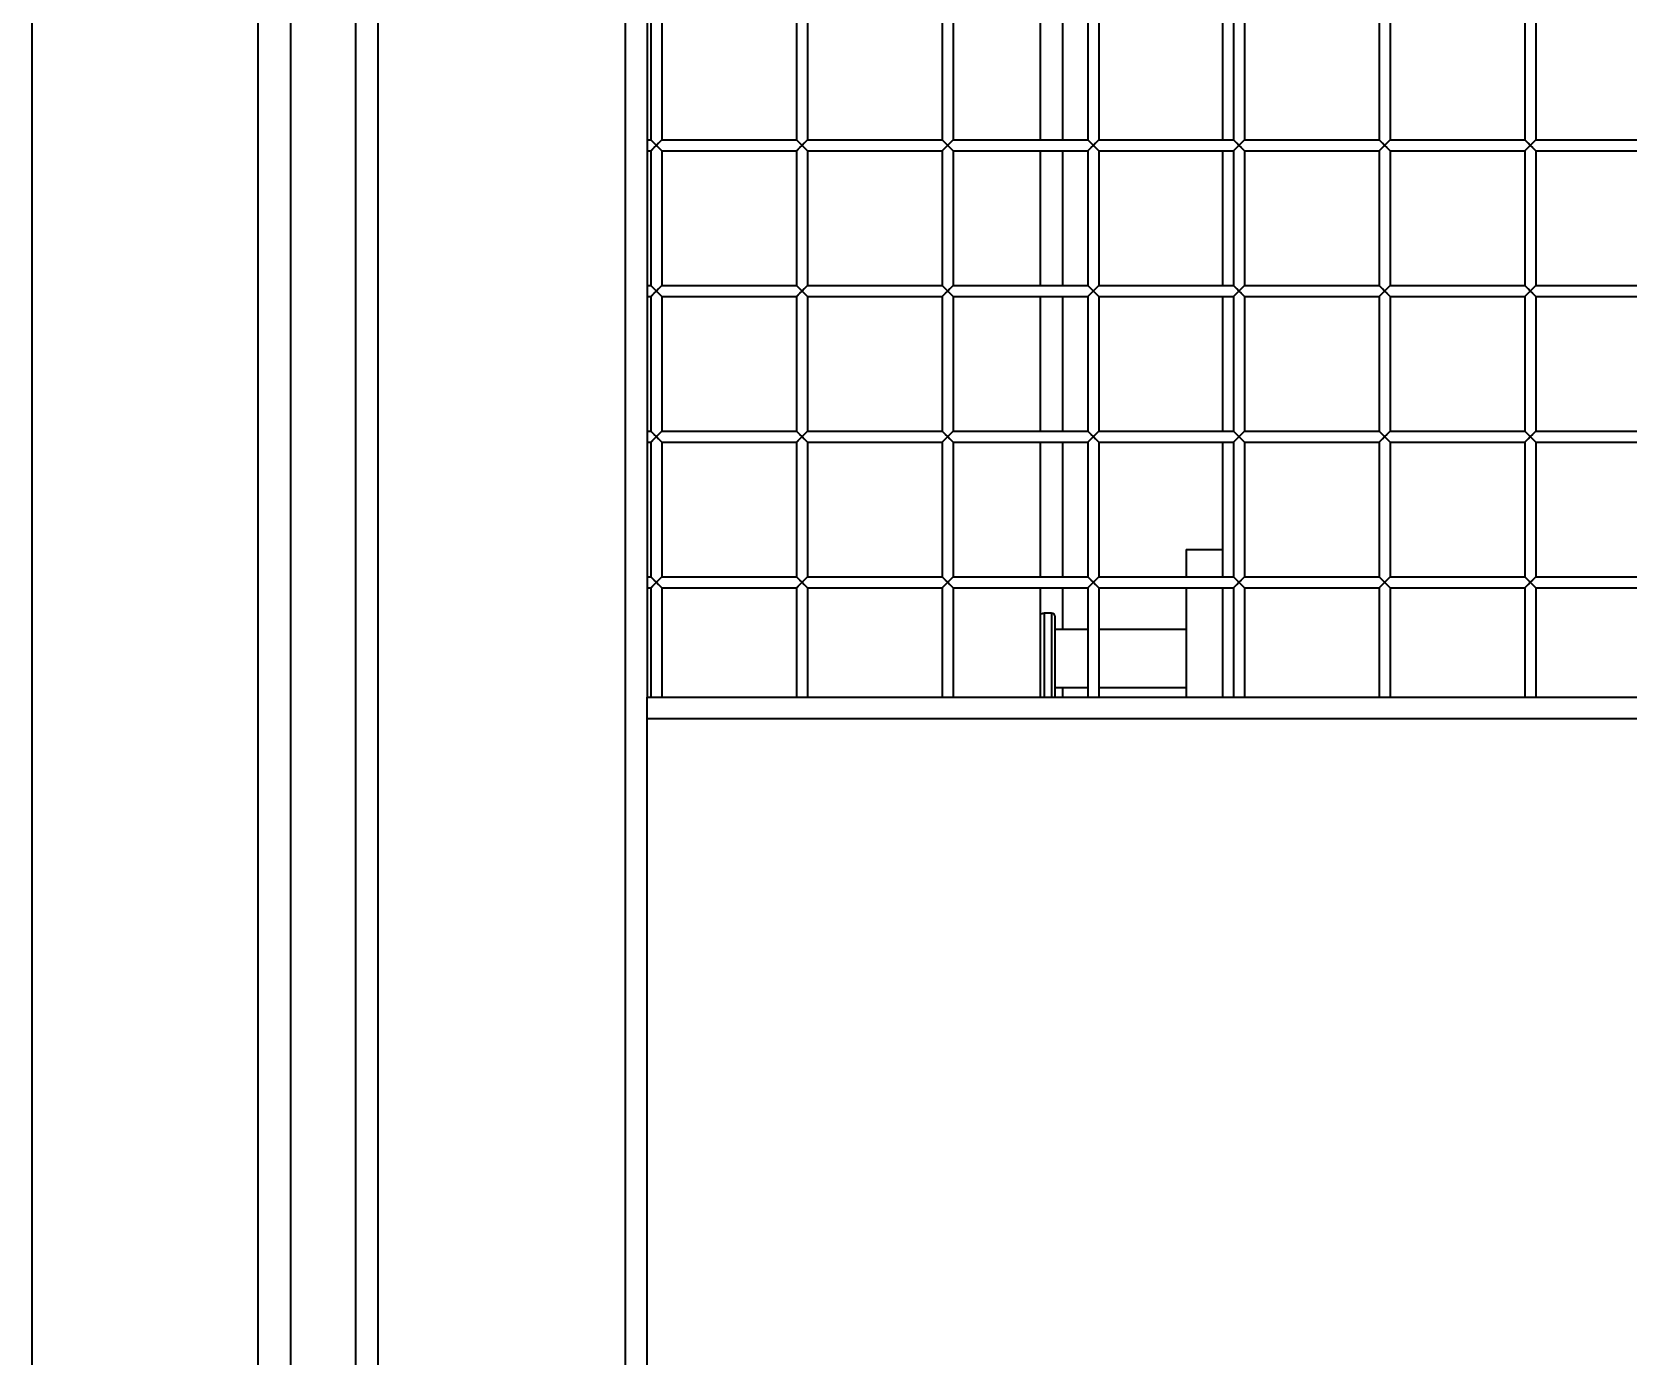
# Model space of a CAD drawing. Header units: millimetres. Extents: x 32496 to 166256, y 3504 to 23939.
# Drawn here: x 70666 to 71104.4, y 13478.7 to 13842.3 of the extents above; entities that cross this region are included whole.
import ezdxf

# ---------------------------------------------------------------- set-up
doc = ezdxf.new("R2010")
doc.units = ezdxf.units.MM
doc.layers.get('0').update_dxf_attribs({"lineweight": 35})

# ---------------------------------------------------------------- blocks, each defined once
blk = doc.blocks.new('8-1250')
at = {"linetype": 'Continuous'}
for p, q in [((-2380.13, -32152.29), (-2380.13, -34671.29)), ((-2217.13, -33733.17), (-2217.13, -33090.41)), ((-2211.13, -33089.43), (-2211.13, -33311.79)), ((-2318.13, -33099.29), (-2318.13, -33724.29)), ((-2309.13, -33099.29), (-2309.13, -33724.29)), ((-2291.13, -33724.29), (-2291.13, -33099.29)), ((-2285.13, -33099.29), (-2285.13, -33724.29)), ((-2210.13, -33121.79), (-2210.13, -33158.79)), ((-2207.13, -33121.79), (-2207.13, -33158.79)), ((-2170.13, -33121.79), (-2170.13, -33158.79)), ((-2167.13, -33121.79), (-2167.13, -33158.79)), ((-2130.13, -33121.79), (-2130.13, -33158.79)), ((-2127.13, -33121.79), (-2127.13, -33158.79)), ((-2103.13, -33158.79), (-2103.13, -33121.79)), ((-2097.13, -33121.79), (-2097.13, -33158.79)), ((-2090.13, -33121.79), (-2090.13, -33158.79)), ((-2087.13, -33121.79), (-2087.13, -33158.79)), ((-2053.13, -33121.79), (-2053.13, -33158.79)), ((-2050.13, -33121.79), (-2050.13, -33158.79)), ((-2047.13, -33121.79), (-2047.13, -33158.79)), ((-2010.13, -33121.79), (-2010.13, -33158.79)), ((-2007.13, -33121.79), (-2007.13, -33158.79)), ((-1970.13, -33121.79), (-1970.13, -33158.79)), ((-1967.13, -33121.79), (-1967.13, -33158.79)), ((-2211.13, -33158.79), (-2210.13, -33158.79)), ((-2210.13, -33161.79), (-2207.13, -33158.79)), ((-2207.13, -33161.79), (-2210.13, -33158.79)), ((-2210.01, -33161.67), (-2209.22, -33160.88)), ((-2209.22, -33160.88), (-2208.63, -33160.29)), ((-2207.13, -33158.79), (-2170.13, -33158.79)), ((-2170.13, -33161.79), (-2167.13, -33158.79)), ((-2167.13, -33161.79), (-2170.13, -33158.79)), ((-2170.01, -33161.67), (-2169.22, -33160.88)), ((-2169.22, -33160.88), (-2168.63, -33160.29)), ((-2167.13, -33158.79), (-2130.13, -33158.79)), ((-2130.13, -33161.79), (-2127.13, -33158.79)), ((-2127.13, -33161.79), (-2130.13, -33158.79)), ((-2130.01, -33161.67), (-2129.22, -33160.88)), ((-2129.22, -33160.88), (-2128.05, -33159.71)), ((-2127.56, -33159.22), (-2128.05, -33159.71)), ((-2127.13, -33158.79), (-2127.56, -33159.22)), ((-2127.13, -33158.79), (-2090.13, -33158.79)), ((-2090.13, -33161.79), (-2087.13, -33158.79)), ((-2087.13, -33161.79), (-2090.13, -33158.79)), ((-2090.01, -33161.67), (-2089.22, -33160.88)), ((-2089.22, -33160.88), (-2088.63, -33160.29)), ((-2087.13, -33158.79), (-2087.56, -33159.22)), ((-2087.13, -33158.79), (-2050.13, -33158.79)), ((-2050.13, -33161.79), (-2047.13, -33158.79)), ((-2047.13, -33161.79), (-2050.13, -33158.79)), ((-2050.01, -33161.67), (-2049.22, -33160.88)), ((-2049.22, -33160.88), (-2048.63, -33160.29)), ((-2047.13, -33158.79), (-2047.56, -33159.22)), ((-2047.13, -33158.79), (-2010.13, -33158.79)), ((-2010.13, -33161.79), (-2007.13, -33158.79)), ((-2007.13, -33161.79), (-2010.13, -33158.79)), ((-2010.01, -33161.67), (-2009.22, -33160.88)), ((-2009.22, -33160.88), (-2008.63, -33160.29)), ((-2007.13, -33158.79), (-2007.56, -33159.22)), ((-2007.13, -33158.79), (-1970.13, -33158.79)), ((-1970.13, -33161.79), (-1967.13, -33158.79)), ((-1967.13, -33161.79), (-1970.13, -33158.79)), ((-1970.01, -33161.67), (-1969.22, -33160.88)), ((-1969.22, -33160.88), (-1968.63, -33160.29)), ((-1967.13, -33158.79), (-1967.56, -33159.22)), ((-1967.13, -33158.79), (-1930.13, -33158.79)), ((-2211.13, -33161.79), (-2210.13, -33161.79)), ((-2210.13, -33161.79), (-2210.13, -33198.79)), ((-2207.13, -33161.79), (-2207.13, -33198.79)), ((-2207.13, -33161.79), (-2170.13, -33161.79)), ((-2170.13, -33161.79), (-2170.13, -33198.79)), ((-2167.13, -33161.79), (-2167.13, -33198.79)), ((-2167.13, -33161.79), (-2130.13, -33161.79)), ((-2130.13, -33161.79), (-2130.13, -33198.79)), ((-2127.13, -33161.79), (-2127.13, -33198.79)), ((-2127.13, -33161.79), (-2090.13, -33161.79)), ((-2103.13, -33198.79), (-2103.13, -33161.79)), ((-2097.13, -33161.79), (-2097.13, -33198.79)), ((-2090.13, -33161.79), (-2090.13, -33198.79)), ((-2087.13, -33161.79), (-2087.13, -33198.79)), ((-2087.13, -33161.79), (-2050.13, -33161.79)), ((-2053.13, -33161.79), (-2053.13, -33198.79)), ((-2050.13, -33161.79), (-2050.13, -33198.79)), ((-2047.13, -33161.79), (-2047.13, -33198.79)), ((-2047.13, -33161.79), (-2010.13, -33161.79)), ((-2010.13, -33161.79), (-2010.13, -33198.79)), ((-2007.13, -33161.79), (-2007.13, -33198.79)), ((-2007.13, -33161.79), (-1970.13, -33161.79)), ((-1970.13, -33161.79), (-1970.13, -33198.79)), ((-1967.13, -33161.79), (-1967.13, -33198.79)), ((-1967.13, -33161.79), (-1930.13, -33161.79)), ((-2211.13, -33198.79), (-2210.13, -33198.79)), ((-2210.13, -33201.79), (-2207.13, -33198.79)), ((-2207.13, -33201.79), (-2210.13, -33198.79)), ((-2210.01, -33201.67), (-2209.22, -33200.88)), ((-2209.22, -33200.88), (-2208.63, -33200.29)), ((-2207.13, -33198.79), (-2170.13, -33198.79)), ((-2170.13, -33201.79), (-2167.13, -33198.79)), ((-2167.13, -33201.79), (-2170.13, -33198.79)), ((-2170.01, -33201.67), (-2169.22, -33200.88)), ((-2169.22, -33200.88), (-2168.63, -33200.29)), ((-2167.13, -33198.79), (-2130.13, -33198.79)), ((-2130.13, -33201.79), (-2127.13, -33198.79)), ((-2127.13, -33201.79), (-2130.13, -33198.79)), ((-2130.01, -33201.67), (-2129.22, -33200.88)), ((-2129.22, -33200.88), (-2128.63, -33200.29)), ((-2127.13, -33198.79), (-2090.13, -33198.79)), ((-2090.13, -33201.79), (-2087.13, -33198.79)), ((-2087.13, -33201.79), (-2090.13, -33198.79)), ((-2090.01, -33201.67), (-2089.22, -33200.88)), ((-2089.22, -33200.88), (-2088.05, -33199.71)), ((-2087.56, -33199.22), (-2088.05, -33199.71)), ((-2087.13, -33198.79), (-2087.56, -33199.22)), ((-2087.13, -33198.79), (-2050.13, -33198.79)), ((-2050.13, -33201.79), (-2047.13, -33198.79)), ((-2047.13, -33201.79), (-2050.13, -33198.79)), ((-2050.01, -33201.67), (-2049.22, -33200.88)), ((-2049.22, -33200.88), (-2048.63, -33200.29)), ((-2047.13, -33198.79), (-2047.56, -33199.22)), ((-2047.13, -33198.79), (-2010.13, -33198.79)), ((-2010.13, -33201.79), (-2007.13, -33198.79)), ((-2007.13, -33201.79), (-2010.13, -33198.79)), ((-2010.01, -33201.67), (-2009.22, -33200.88)), ((-2009.22, -33200.88), (-2008.63, -33200.29)), ((-2007.13, -33198.79), (-2007.56, -33199.22)), ((-2007.13, -33198.79), (-1970.13, -33198.79)), ((-1970.13, -33201.79), (-1967.13, -33198.79)), ((-1970.13, -33198.79), (-1967.13, -33201.79)), ((-1970.01, -33201.67), (-1969.22, -33200.88)), ((-1969.22, -33200.88), (-1968.63, -33200.29)), ((-1967.13, -33198.79), (-1967.56, -33199.22)), ((-1967.13, -33198.79), (-1930.13, -33198.79)), ((-2211.13, -33201.79), (-2210.13, -33201.79)), ((-2210.13, -33201.79), (-2210.13, -33238.79)), ((-2207.13, -33201.79), (-2207.13, -33238.79)), ((-2207.13, -33201.79), (-2170.13, -33201.79)), ((-2170.13, -33201.79), (-2170.13, -33238.79)), ((-2167.13, -33201.79), (-2167.13, -33238.79)), ((-2167.13, -33201.79), (-2130.13, -33201.79)), ((-2130.13, -33201.79), (-2130.13, -33238.79)), ((-2127.13, -33201.79), (-2127.13, -33238.79)), ((-2127.13, -33201.79), (-2090.13, -33201.79)), ((-2103.13, -33238.79), (-2103.13, -33201.79)), ((-2097.13, -33201.79), (-2097.13, -33238.79)), ((-2090.13, -33201.79), (-2090.13, -33238.79)), ((-2087.13, -33201.79), (-2087.13, -33238.79)), ((-2087.13, -33201.79), (-2050.13, -33201.79)), ((-2053.13, -33201.79), (-2053.13, -33238.79)), ((-2050.13, -33201.79), (-2050.13, -33238.79)), ((-2047.13, -33201.79), (-2047.13, -33238.79)), ((-2047.13, -33201.79), (-2010.13, -33201.79)), ((-2010.13, -33201.79), (-2010.13, -33238.79)), ((-2007.13, -33201.79), (-2007.13, -33238.79)), ((-2007.13, -33201.79), (-1970.13, -33201.79)), ((-1970.13, -33201.79), (-1970.13, -33238.79)), ((-1967.13, -33201.79), (-1967.13, -33238.79)), ((-1967.13, -33201.79), (-1930.13, -33201.79)), ((-2211.13, -33238.79), (-2210.13, -33238.79)), ((-2210.13, -33241.79), (-2207.13, -33238.79)), ((-2207.13, -33241.79), (-2210.13, -33238.79)), ((-2209.22, -33240.88), (-2208.63, -33240.29)), ((-2207.13, -33238.79), (-2170.13, -33238.79)), ((-2170.13, -33241.79), (-2167.13, -33238.79)), ((-2167.13, -33241.79), (-2170.13, -33238.79)), ((-2169.22, -33240.88), (-2168.63, -33240.29)), ((-2167.13, -33238.79), (-2130.13, -33238.79)), ((-2130.13, -33241.79), (-2127.13, -33238.79)), ((-2127.13, -33241.79), (-2130.13, -33238.79)), ((-2129.22, -33240.88), (-2128.63, -33240.29)), ((-2127.13, -33238.79), (-2090.13, -33238.79)), ((-2090.13, -33241.79), (-2087.13, -33238.79)), ((-2087.13, -33241.79), (-2090.13, -33238.79)), ((-2089.22, -33240.88), (-2088.63, -33240.29)), ((-2087.13, -33238.79), (-2050.13, -33238.79)), ((-2050.13, -33241.79), (-2047.13, -33238.79)), ((-2047.13, -33241.79), (-2050.13, -33238.79)), ((-2047.13, -33238.79), (-2047.56, -33239.22)), ((-2047.13, -33238.79), (-2010.13, -33238.79)), ((-2010.13, -33241.79), (-2007.13, -33238.79)), ((-2010.13, -33238.79), (-2007.13, -33241.79)), ((-2009.22, -33240.88), (-2008.63, -33240.29)), ((-2007.13, -33238.79), (-2007.56, -33239.22)), ((-2007.13, -33238.79), (-1970.13, -33238.79)), ((-1970.13, -33241.79), (-1967.13, -33238.79)), ((-1970.13, -33238.79), (-1967.13, -33241.79)), ((-1969.22, -33240.88), (-1968.63, -33240.29)), ((-1967.13, -33238.79), (-1967.56, -33239.22)), ((-1967.13, -33238.79), (-1930.13, -33238.79)), ((-2211.13, -33241.79), (-2210.13, -33241.79)), ((-2210.13, -33241.79), (-2210.13, -33278.79)), ((-2210.01, -33241.67), (-2209.22, -33240.88)), ((-2207.13, -33241.79), (-2207.13, -33278.79)), ((-2207.13, -33241.79), (-2170.13, -33241.79)), ((-2170.13, -33241.79), (-2170.13, -33278.79)), ((-2170.01, -33241.67), (-2169.22, -33240.88)), ((-2167.13, -33241.79), (-2167.13, -33278.79)), ((-2167.13, -33241.79), (-2130.13, -33241.79)), ((-2130.13, -33241.79), (-2130.13, -33278.79)), ((-2130.01, -33241.67), (-2129.22, -33240.88)), ((-2127.13, -33241.79), (-2127.13, -33278.79)), ((-2127.13, -33241.79), (-2090.13, -33241.79)), ((-2103.13, -33278.79), (-2103.13, -33241.79)), ((-2097.13, -33241.79), (-2097.13, -33278.79)), ((-2090.13, -33241.79), (-2090.13, -33278.79)), ((-2090.01, -33241.67), (-2089.22, -33240.88)), ((-2087.13, -33241.79), (-2087.13, -33278.79)), ((-2087.13, -33241.79), (-2050.13, -33241.79)), ((-2053.13, -33241.79), (-2053.13, -33278.79)), ((-2050.13, -33241.79), (-2050.13, -33278.79)), ((-2050.01, -33241.67), (-2049.22, -33240.88)), ((-2047.13, -33241.79), (-2047.13, -33278.79)), ((-2047.13, -33241.79), (-2010.13, -33241.79)), ((-2010.13, -33241.79), (-2010.13, -33278.79)), ((-2010.01, -33241.67), (-2009.22, -33240.88)), ((-2007.13, -33241.79), (-2007.13, -33278.79)), ((-2007.13, -33241.79), (-1970.13, -33241.79)), ((-1970.13, -33241.79), (-1970.13, -33278.79)), ((-1970.01, -33241.67), (-1969.22, -33240.88)), ((-1967.13, -33241.79), (-1967.13, -33278.79)), ((-1967.13, -33241.79), (-1930.13, -33241.79)), ((-2063.13, -33271.29), (-2063.13, -33278.79)), ((-2063.13, -33271.29), (-2053.13, -33271.29)), ((-2211.13, -33278.79), (-2210.13, -33278.79)), ((-2210.13, -33281.79), (-2207.13, -33278.79)), ((-2207.13, -33281.79), (-2210.13, -33278.79)), ((-2207.13, -33278.79), (-2170.13, -33278.79)), ((-2170.13, -33281.79), (-2167.13, -33278.79)), ((-2167.13, -33281.79), (-2170.13, -33278.79)), ((-2167.13, -33278.79), (-2130.13, -33278.79)), ((-2130.13, -33281.79), (-2127.13, -33278.79)), ((-2127.13, -33281.79), (-2130.13, -33278.79)), ((-2127.13, -33278.79), (-2090.13, -33278.79)), ((-2090.13, -33281.79), (-2087.13, -33278.79)), ((-2087.13, -33281.79), (-2090.13, -33278.79)), ((-2087.13, -33278.79), (-2050.13, -33278.79)), ((-2050.13, -33281.79), (-2047.13, -33278.79)), ((-2050.13, -33278.79), (-2047.13, -33281.79)), ((-2047.13, -33278.79), (-2010.13, -33278.79)), ((-2010.13, -33281.79), (-2007.13, -33278.79)), ((-2010.13, -33278.79), (-2007.13, -33281.79)), ((-2007.13, -33278.79), (-2007.56, -33279.22)), ((-2007.13, -33278.79), (-1970.13, -33278.79)), ((-1970.13, -33281.79), (-1967.13, -33278.79)), ((-1970.13, -33278.79), (-1967.13, -33281.79)), ((-1967.13, -33278.79), (-1967.56, -33279.22)), ((-1967.13, -33278.79), (-1930.13, -33278.79)), ((-2211.13, -33281.79), (-2210.13, -33281.79)), ((-2210.13, -33281.79), (-2210.13, -33311.79)), ((-2210.01, -33281.67), (-2209.22, -33280.88)), ((-2209.22, -33280.88), (-2208.63, -33280.29)), ((-2207.13, -33281.79), (-2207.13, -33311.79)), ((-2207.13, -33281.79), (-2170.13, -33281.79)), ((-2170.13, -33281.79), (-2170.13, -33311.79)), ((-2170.01, -33281.67), (-2169.22, -33280.88)), ((-2169.22, -33280.88), (-2168.63, -33280.29)), ((-2167.13, -33281.79), (-2167.13, -33311.79)), ((-2167.13, -33281.79), (-2130.13, -33281.79)), ((-2130.13, -33281.79), (-2130.13, -33311.79)), ((-2130.01, -33281.67), (-2129.22, -33280.88)), ((-2129.22, -33280.88), (-2128.63, -33280.29)), ((-2127.13, -33281.79), (-2127.13, -33311.79)), ((-2127.13, -33281.79), (-2090.13, -33281.79)), ((-2103.13, -33311.79), (-2103.13, -33281.79)), ((-2097.13, -33281.79), (-2097.13, -33293.29)), ((-2090.13, -33281.79), (-2090.13, -33311.79)), ((-2090.01, -33281.67), (-2089.22, -33280.88)), ((-2089.22, -33280.88), (-2088.63, -33280.29)), ((-2087.13, -33281.79), (-2087.13, -33311.79)), ((-2087.13, -33281.79), (-2050.13, -33281.79)), ((-2063.13, -33281.79), (-2063.13, -33311.79)), ((-2053.13, -33281.79), (-2053.13, -33311.79)), ((-2050.13, -33281.79), (-2050.13, -33311.79)), ((-2050.01, -33281.67), (-2049.22, -33280.88)), ((-2049.22, -33280.88), (-2048.63, -33280.29)), ((-2047.13, -33281.79), (-2047.13, -33311.79)), ((-2047.13, -33281.79), (-2010.13, -33281.79)), ((-2010.13, -33281.79), (-2010.13, -33311.79)), ((-2010.01, -33281.67), (-2009.22, -33280.88)), ((-2007.13, -33281.79), (-2007.13, -33311.79)), ((-2007.13, -33281.79), (-1970.13, -33281.79)), ((-1970.13, -33281.79), (-1970.13, -33311.79)), ((-1970.01, -33281.67), (-1969.22, -33280.88)), ((-1969.22, -33280.88), (-1968.63, -33280.29)), ((-1967.13, -33281.79), (-1967.13, -33311.79)), ((-1967.13, -33281.79), (-1930.13, -33281.79)), ((-2102.13, -33288.79), (-2102.13, -33311.79)), ((-2100.13, -33288.79), (-2102.13, -33288.79)), ((-2100.13, -33288.79), (-2100.13, -33311.79)), ((-2099.13, -33311.79), (-2099.13, -33289.79)), ((-2090.13, -33293.29), (-2099.13, -33293.29)), ((-2063.13, -33293.29), (-2087.13, -33293.29)), ((-2090.13, -33309.29), (-2099.13, -33309.29)), ((-2097.13, -33309.29), (-2097.13, -33311.79)), ((-2063.13, -33309.29), (-2087.13, -33309.29)), ((-2211.13, -33511.79), (-2211.13, -33311.79)), ((-2211.13, -33311.79), (-1585.13, -33311.79)), ((-1585.13, -33317.79), (-2211.13, -33317.79))]:
    blk.add_line(p, q, dxfattribs=at)
for points in [[(-2208.63, -33160.29), (-2209.21, -33159.7), (-2209.69, -33159.23)], [(-2207.24, -33158.9), (-2207.56, -33159.22), (-2208.05, -33159.71), (-2208.63, -33160.29)], [(-2208.63, -33160.29), (-2208.04, -33160.88), (-2207.57, -33161.35), (-2207.13, -33161.79)], [(-2168.63, -33160.29), (-2169.21, -33159.7), (-2169.69, -33159.23)], [(-2167.24, -33158.9), (-2167.56, -33159.22), (-2168.05, -33159.71), (-2168.63, -33160.29)], [(-2168.63, -33160.29), (-2168.04, -33160.88), (-2167.57, -33161.35), (-2167.13, -33161.79)], [(-2128.63, -33160.29), (-2129.21, -33159.7), (-2129.69, -33159.23)], [(-2128.63, -33160.29), (-2128.04, -33160.88), (-2127.57, -33161.35), (-2127.13, -33161.79)], [(-2088.63, -33160.29), (-2089.21, -33159.7), (-2089.69, -33159.23)], [(-2087.56, -33159.22), (-2088.05, -33159.71), (-2088.63, -33160.29)], [(-2088.63, -33160.29), (-2088.04, -33160.88), (-2087.57, -33161.35), (-2087.13, -33161.79)], [(-2048.63, -33160.29), (-2049.21, -33159.7), (-2049.69, -33159.23)], [(-2047.56, -33159.22), (-2048.05, -33159.71), (-2048.63, -33160.29)], [(-2048.63, -33160.29), (-2048.04, -33160.88), (-2047.57, -33161.35), (-2047.13, -33161.79)], [(-2008.63, -33160.29), (-2009.21, -33159.7), (-2009.69, -33159.23)], [(-2007.56, -33159.22), (-2008.05, -33159.71), (-2008.63, -33160.29)], [(-2008.63, -33160.29), (-2008.04, -33160.88), (-2007.57, -33161.35), (-2007.13, -33161.79)], [(-1968.63, -33160.29), (-1969.21, -33159.7), (-1969.69, -33159.23)], [(-1967.56, -33159.22), (-1968.05, -33159.71), (-1968.63, -33160.29)], [(-1968.63, -33160.29), (-1968.04, -33160.88), (-1967.57, -33161.35), (-1967.13, -33161.79)], [(-2208.63, -33200.29), (-2209.21, -33199.7), (-2209.69, -33199.23)], [(-2207.24, -33198.9), (-2207.56, -33199.22), (-2208.05, -33199.71), (-2208.63, -33200.29)], [(-2208.63, -33200.29), (-2208.04, -33200.88), (-2207.57, -33201.35), (-2207.13, -33201.79)], [(-2168.63, -33200.29), (-2169.21, -33199.7), (-2169.69, -33199.23)], [(-2167.24, -33198.9), (-2167.56, -33199.22), (-2168.05, -33199.71), (-2168.63, -33200.29)], [(-2168.63, -33200.29), (-2168.04, -33200.88), (-2167.57, -33201.35), (-2167.13, -33201.79)], [(-2128.63, -33200.29), (-2129.21, -33199.7), (-2129.69, -33199.23)], [(-2127.24, -33198.9), (-2127.56, -33199.22), (-2128.05, -33199.71), (-2128.63, -33200.29)], [(-2128.63, -33200.29), (-2128.04, -33200.88), (-2127.57, -33201.35), (-2127.13, -33201.79)], [(-2088.63, -33200.29), (-2089.21, -33199.7), (-2089.69, -33199.23)], [(-2088.63, -33200.29), (-2088.04, -33200.88), (-2087.57, -33201.35), (-2087.13, -33201.79)], [(-2048.63, -33200.29), (-2049.21, -33199.7), (-2049.69, -33199.23)], [(-2047.56, -33199.22), (-2048.05, -33199.71), (-2048.63, -33200.29)], [(-2048.63, -33200.29), (-2048.04, -33200.88), (-2047.57, -33201.35), (-2047.13, -33201.79)], [(-2008.63, -33200.29), (-2009.21, -33199.7), (-2009.69, -33199.23)], [(-2007.56, -33199.22), (-2008.05, -33199.71), (-2008.63, -33200.29)], [(-2008.63, -33200.29), (-2008.04, -33200.88), (-2007.57, -33201.35), (-2007.13, -33201.79)], [(-1968.63, -33200.29), (-1969.21, -33199.7), (-1969.69, -33199.23)], [(-1967.56, -33199.22), (-1968.05, -33199.71), (-1968.63, -33200.29)], [(-1968.63, -33200.29), (-1968.04, -33200.88), (-1967.57, -33201.35), (-1967.13, -33201.79)], [(-2208.63, -33240.29), (-2209.21, -33239.7), (-2209.69, -33239.23)], [(-2207.24, -33238.9), (-2207.56, -33239.22), (-2208.05, -33239.71), (-2208.63, -33240.29)], [(-2208.63, -33240.29), (-2208.04, -33240.88), (-2207.57, -33241.35), (-2207.13, -33241.79)], [(-2168.63, -33240.29), (-2169.21, -33239.7), (-2169.69, -33239.23)], [(-2167.24, -33238.9), (-2167.56, -33239.22), (-2168.05, -33239.71), (-2168.63, -33240.29)], [(-2168.63, -33240.29), (-2168.04, -33240.88), (-2167.57, -33241.35), (-2167.13, -33241.79)], [(-2128.63, -33240.29), (-2129.21, -33239.7), (-2129.69, -33239.23)], [(-2127.24, -33238.9), (-2127.56, -33239.22), (-2128.05, -33239.71), (-2128.63, -33240.29)], [(-2128.63, -33240.29), (-2128.04, -33240.88), (-2127.57, -33241.35), (-2127.13, -33241.79)], [(-2088.63, -33240.29), (-2089.21, -33239.7), (-2089.69, -33239.23)], [(-2087.24, -33238.9), (-2087.56, -33239.22), (-2088.05, -33239.71), (-2088.63, -33240.29)], [(-2088.63, -33240.29), (-2088.04, -33240.88), (-2087.57, -33241.35), (-2087.13, -33241.79)], [(-2048.63, -33240.29), (-2049.21, -33239.7), (-2049.69, -33239.23)], [(-2047.56, -33239.22), (-2048.05, -33239.71), (-2049.22, -33240.88)], [(-2048.63, -33240.29), (-2048.04, -33240.88), (-2047.57, -33241.35), (-2047.13, -33241.79)], [(-2008.63, -33240.29), (-2009.21, -33239.7), (-2009.69, -33239.23)], [(-2007.56, -33239.22), (-2008.05, -33239.71), (-2008.63, -33240.29)], [(-2008.63, -33240.29), (-2008.04, -33240.88), (-2007.57, -33241.35), (-2007.13, -33241.79)], [(-1968.63, -33240.29), (-1969.21, -33239.7), (-1969.69, -33239.23)], [(-1967.56, -33239.22), (-1968.05, -33239.71), (-1968.63, -33240.29)], [(-1968.63, -33240.29), (-1968.04, -33240.88), (-1967.57, -33241.35), (-1967.13, -33241.79)], [(-2208.63, -33280.29), (-2209.21, -33279.7), (-2209.69, -33279.23)], [(-2207.24, -33278.9), (-2207.56, -33279.22), (-2208.05, -33279.71), (-2208.63, -33280.29)], [(-2168.63, -33280.29), (-2169.21, -33279.7), (-2169.69, -33279.23)], [(-2167.24, -33278.9), (-2167.56, -33279.22), (-2168.05, -33279.71), (-2168.63, -33280.29)], [(-2128.63, -33280.29), (-2129.21, -33279.7), (-2129.69, -33279.23)], [(-2127.24, -33278.9), (-2127.56, -33279.22), (-2128.05, -33279.71), (-2128.63, -33280.29)], [(-2088.63, -33280.29), (-2089.21, -33279.7), (-2089.69, -33279.23)], [(-2087.24, -33278.9), (-2087.56, -33279.22), (-2088.05, -33279.71), (-2088.63, -33280.29)], [(-2048.63, -33280.29), (-2049.21, -33279.7), (-2049.69, -33279.23)], [(-2047.24, -33278.9), (-2047.56, -33279.22), (-2048.05, -33279.71), (-2048.63, -33280.29)], [(-2008.63, -33280.29), (-2009.21, -33279.7), (-2009.69, -33279.23)], [(-2007.56, -33279.22), (-2008.05, -33279.71), (-2009.22, -33280.88)], [(-1968.63, -33280.29), (-1969.21, -33279.7), (-1969.69, -33279.23)], [(-1967.56, -33279.22), (-1968.05, -33279.71), (-1968.63, -33280.29)], [(-2208.63, -33280.29), (-2208.04, -33280.88), (-2207.57, -33281.35), (-2207.13, -33281.79)], [(-2168.63, -33280.29), (-2168.04, -33280.88), (-2167.57, -33281.35), (-2167.13, -33281.79)], [(-2128.63, -33280.29), (-2128.04, -33280.88), (-2127.57, -33281.35), (-2127.13, -33281.79)], [(-2088.63, -33280.29), (-2088.04, -33280.88), (-2087.57, -33281.35), (-2087.13, -33281.79)], [(-2048.63, -33280.29), (-2048.04, -33280.88), (-2047.57, -33281.35), (-2047.13, -33281.79)], [(-2008.63, -33280.29), (-2008.04, -33280.88), (-2007.57, -33281.35), (-2007.13, -33281.79)], [(-1968.63, -33280.29), (-1968.04, -33280.88), (-1967.57, -33281.35), (-1967.13, -33281.79)]]:
    blk.add_lwpolyline(points, dxfattribs=at)
for centre, start, end in [((-2102.13, -33289.79), 90, 135), ((-2100.13, -33289.79), 0, 90)]:
    blk.add_arc(centre, 1, start, end, dxfattribs=at)

msp = doc.modelspace()

# ---------------------------------------------------------------- block references
at = {"color": 6}
msp.add_blockref('8-1250', (73046.131, 46971.457), dxfattribs=at)

doc.saveas('drawing.dxf')
